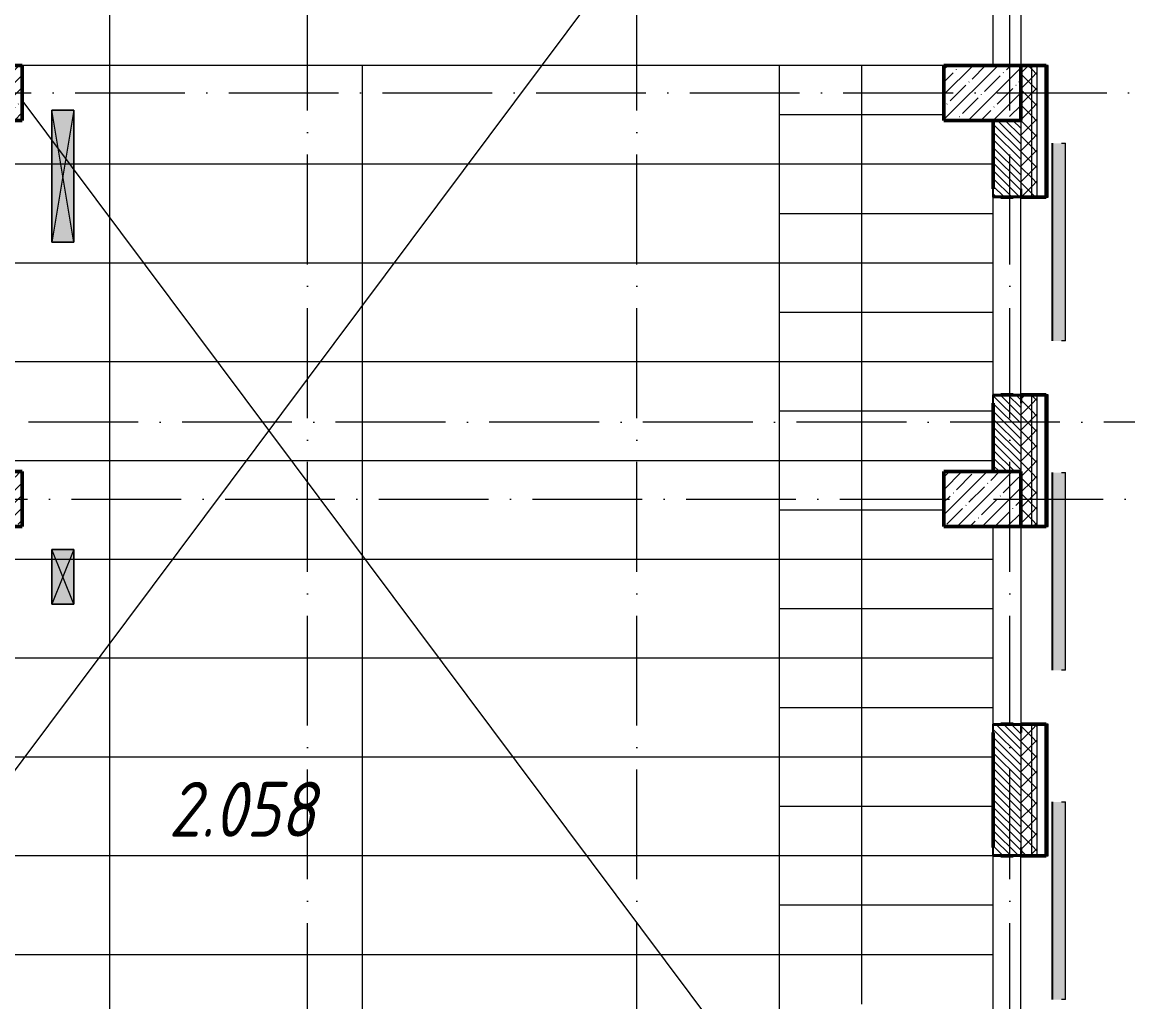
# Model space of a CAD drawing. Header units: millimetres. Extents: x -537608 to 253996, y -217170 to 186033.
# Drawn here: x -170198 to -160122, y -38537 to -29612 of the extents above; entities that cross this region are included whole.
import ezdxf

# ---------------------------------------------------------------- set-up
doc = ezdxf.new("R2010")
doc.units = ezdxf.units.MM
doc.linetypes.add('50_200_ШТРИХ_1Т_ш5_п1_п1_', pattern=[1400, 1000, -200, 0, -200])
for name, color, linetype, lineweight in [('A-DETL-____-OTLN-4', 7, 'Continuous', 18), ('A-DETL-GENF-OTLN', 7, 'Continuous', 9), ('A-GENM-____-MCUT', 7, 'Continuous', 25), ('A-GENM-____-OTLN-1', 7, 'Continuous', 25), ('A-GLAZ-____-OTLN', 7, 'Continuous', 9), ('A-WALL-____-MCUT-2', 7, 'Continuous', 50), ('A-WALL-____-MCUT-3', 7, 'Continuous', 9), ('A-WALL-____-OTLN', 7, 'Continuous', 9), ('A-WALL-____-PATT-1', 7, 'Continuous', 9), ('A-WALL-FNSH-MCUT-1', 7, 'Continuous', 9), ('S-COLS-____-MCUT', 7, 'Continuous', 50), ('S-COLS-____-OTLN', 7, 'Continuous', 9), ('S-GRID-____-OTLN-1', 7, '50_200_ШТРИХ_1Т_ш5_п1_п1_', 9), ('S-STRS-____-OTLN-1', 7, 'Continuous', 9), ('Марки помещений', 7, 'Continuous', 9)]:
    doc.layers.add(name, color=color, linetype=linetype, lineweight=lineweight)
doc.layers.add('A-GLAZ-____-OTLN-1', color=7, linetype='Continuous', lineweight=9, true_color=0xc0c0c0)
doc.layers.add('G-____-____-SYMB-1', color=9, linetype='Continuous', lineweight=9, true_color=0x808080)
doc.styles.add('ISOCPEUR_I_3', font='isocpeui.ttf', dxfattribs={"width": 0.85, "height": 2.2})
pattern_1 = [(45, (-184647.67, -56738.29), (-70.71068, 70.71068), []), (135, (-184647.67, -56738.29), (-70.71068, -70.71068), [])]
pattern_2 = [(135, (-184647.673, -56738.29), (-35.35534, -35.35534), [])]

# ---------------------------------------------------------------- blocks, each defined once
blk = doc.blocks.new('BSC_Колонна _Прямоугольная - 500х700-V5-АР1_План отверстий 2 этажа в осях 1-64_А-ГГ')
at = {"layer": 'S-COLS-____-OTLN'}
h = blk.add_hatch(dxfattribs=at)
h.set_pattern_fill('FP_31', color=256, style=0, pattern_type=2)
h.set_pattern_definition([(315, (-22781.04, 14100), (114.0493, 114.0493), []), (315, (-22781.04, 13985.95), (114.0493, 114.0493), [201.613, -40.323, 3.353, -36.97])])
h.paths.add_polyline_path([(-250, 350), (-250, -350), (250, -350), (250, 350)], flags=0)
at = {"layer": 'S-COLS-____-MCUT'}
for p, q in [((250, 350), (-250, 350)), ((-250, 350), (-250, -350)), ((250, -350), (250, 350)), ((-250, -350), (250, -350))]:
    blk.add_line(p, q, dxfattribs=at)
blk = doc.blocks.new('BSC_Колонна _Прямоугольная - 500х700-V6-АР1_План отверстий 2 этажа в осях 1-64_А-ГГ')
at = {"layer": 'S-COLS-____-OTLN'}
h = blk.add_hatch(dxfattribs=at)
h.set_pattern_fill('FP_32', color=256, style=0, pattern_type=2)
h.set_pattern_definition([(315, (-26481.04, 14100), (114.04925, 114.04925), []), (315, (-26481.04, 13985.95), (114.04925, 114.04925), [201.613, -40.323, 3.353, -36.97])])
h.paths.add_polyline_path([(-250, 350), (-250, -350), (250, -350), (250, 350)], flags=0)
at = {"layer": 'S-COLS-____-MCUT'}
for p, q in [((250, 350), (-250, 350)), ((-250, 350), (-250, -350)), ((250, -350), (250, 350)), ((-250, -350), (250, -350))]:
    blk.add_line(p, q, dxfattribs=at)
blk = doc.blocks.new('BSC_Колонна _Прямоугольная - 500х700-V107-АР1_План отверстий 2 этажа в осях 1-64_А-ГГ')
at = {"layer": 'S-COLS-____-OTLN'}
h = blk.add_hatch(dxfattribs=at)
h.set_pattern_fill('FP_136', color=256, style=0, pattern_type=2)
h.set_pattern_definition([(315, (-22781.04, 23200), (114.04925, 114.04925), []), (315, (-22781.04, 23085.95), (114.04925, 114.04925), [201.613, -40.323, 3.353, -36.97])])
h.paths.add_polyline_path([(-250, 350), (-250, -350), (250, -350), (250, 350)], flags=0)
at = {"layer": 'S-COLS-____-MCUT'}
for p, q in [((250, 350), (-250, 350)), ((-250, 350), (-250, -350)), ((250, -350), (250, 350)), ((-250, -350), (250, -350))]:
    blk.add_line(p, q, dxfattribs=at)
blk = doc.blocks.new('BSC_Колонна _Прямоугольная - 500х700-V108-АР1_План отверстий 2 этажа в осях 1-64_А-ГГ')
at = {"layer": 'S-COLS-____-OTLN'}
h = blk.add_hatch(dxfattribs=at)
h.set_pattern_fill('FP_137', color=256, style=0, pattern_type=2)
h.set_pattern_definition([(315, (-26481.04, 23200), (114.04925, 114.04925), []), (315, (-26481.04, 23085.95), (114.04925, 114.04925), [201.613, -40.323, 3.353, -36.97])])
h.paths.add_polyline_path([(-250, 350), (-250, -350), (250, -350), (250, 350)], flags=0)
at = {"layer": 'S-COLS-____-MCUT'}
for p, q in [((250, 350), (-250, 350)), ((-250, 350), (-250, -350)), ((250, -350), (250, 350)), ((-250, -350), (250, -350))]:
    blk.add_line(p, q, dxfattribs=at)
blk = doc.blocks.new('Фахверк_СКБ_Уголок - 250_2700-27497298-АР1_План отверстий 2 этажа в осях 1-64_А-ГГ')
at = {"layer": 'A-GENM-____-MCUT'}
for p, q in [((200, 181), (125, 181)), ((125, 181), (125, 106)), ((125, 106), (131, 106)), ((131, 106), (131, 175)), ((131, 175), (200, 175)), ((200, 175), (200, 181)), ((131, -6), (125, -6)), ((125, -6), (125, -81)), ((125, -81), (200, -81)), ((131, -75), (131, -6)), ((200, -75), (131, -75)), ((200, -81), (200, -75))]:
    blk.add_line(p, q, dxfattribs=at)
blk = doc.blocks.new('Отлив_СКБ - Отлив витража_120_НВФ-V194-АР1_План отверстий 2 этажа в осях 1-64_А-ГГ')
at = {"layer": 'A-GLAZ-____-OTLN-1'}
for points in [[(1800, -2), (1800, 0), (0, 0), (0, -2), (1544, -2)], [(1544, -120), (1800, -120), (1800, -2), (0, -2), (0, -120)]]:
    blk.add_hatch(color=256, dxfattribs=at).paths.add_polyline_path(points, flags=0)
at = {"layer": 'A-GLAZ-____-OTLN'}
for p, q in [((0, 0), (1800, 0)), ((1800, -2), (0, -2)), ((0, -120), (0, -83)), ((1800, -83), (1800, -120)), ((0, -120), (1800, -120))]:
    blk.add_line(p, q, dxfattribs=at)
blk = doc.blocks.new('AR_Отверстие прямоугольное _в стене_ - AR_Отверстие прямоугольное _в стене__ОВ-36896535-АР1_План отверстий 2 этажа в осях 1-64_А-ГГ')
at = {"layer": 'A-GLAZ-____-OTLN'}
blk.add_hatch(color=256, dxfattribs=at).paths.add_polyline_path([(600, -100), (600, 100), (-600, 100), (-600, -100)], flags=0)
at = {"layer": 'A-DETL-GENF-OTLN'}
for p, q in [((-600, -100), (-600, 100)), ((-600, 100), (600, 100)), ((600, 100), (-600, -100)), ((-600, 100), (600, -100)), ((600, 100), (-600, 100)), ((-600, 100), (-600, -100)), ((600, 100), (600, -100)), ((600, -100), (600, 100)), ((600, -100), (-600, -100)), ((-600, -100), (600, -100))]:
    blk.add_line(p, q, dxfattribs=at)
blk = doc.blocks.new('AR_Отверстие прямоугольное _в стене__БезПР - AR_Отверстие прямоугольное _в стене__БезПР-36789146-АР1_План отверстий 2 этажа в осях 1-64_А-ГГ')
at = {"layer": 'A-GLAZ-____-OTLN'}
blk.add_hatch(color=256, dxfattribs=at).paths.add_polyline_path([(250, -100), (250, 100), (-250, 100), (-250, -100)], flags=0)
at = {"layer": 'A-DETL-GENF-OTLN'}
for p, q in [((-250, -100), (-250, 100)), ((-250, 100), (250, 100)), ((250, 100), (-250, -100)), ((-250, 100), (250, -100)), ((250, 100), (-250, 100)), ((-250, 100), (-250, -100)), ((250, 100), (250, -100)), ((250, -100), (250, 100)), ((250, -100), (-250, -100)), ((-250, -100), (250, -100))]:
    blk.add_line(p, q, dxfattribs=at)
at = {"layer": 'A-GLAZ-____-OTLN'}
blk.add_line((250, 100), (-250, 100), dxfattribs=at)

msp = doc.modelspace()

# ---------------------------------------------------------------- hatches: boundary and pattern name
at = {"layer": 'A-WALL-____-PATT-1'}
h = msp.add_hatch(dxfattribs=at)
h.set_pattern_fill('FP_1', color=256, style=0, pattern_type=2)
h.set_pattern_definition(pattern_1)
h.paths.add_polyline_path([(-160947.6725, -47207.2474), (-160947.6725, -45007.2474), (-160997.6725, -45007.2474), (-160997.6725, -47207.2474)], flags=0)
h.paths.add_polyline_path([(-160997.6725, -43207.2474), (-160947.6725, -43207.2474), (-160947.6725, -42007.2474), (-160997.6725, -42007.2474), (-160997.6725, -42242.4769)], flags=0)
h.paths.add_polyline_path([(-160997.6725, -40207.2474), (-160947.6725, -40207.2474), (-160947.6725, -39007.2474), (-160997.6725, -39007.2474)], flags=0)
h.paths.add_polyline_path([(-160947.6725, -37207.2474), (-160947.6725, -36007.2474), (-160997.6725, -36007.2474), (-160997.6725, -37207.2474)], flags=0)
h.paths.add_polyline_path([(-160947.6725, -34207.2474), (-160947.6725, -33007.2474), (-160997.6725, -33007.2474), (-160997.6725, -34207.2474)], flags=0)
h.paths.add_polyline_path([(-160947.6725, -31207.2474), (-160947.6725, -30007.2474), (-160997.6725, -30007.2474), (-160997.6725, -31207.2474)], flags=0)
h.paths.add_polyline_path([(-160947.6725, -28207.2474), (-160947.6725, -27007.2474), (-160997.6725, -27007.2474), (-160997.6725, -28207.2474)], flags=0)
h.paths.add_polyline_path([(-160947.6725, -25207.2474), (-160947.6725, -24007.2474), (-160997.6725, -24007.2474), (-160997.6725, -25207.2474)], flags=0)
h.paths.add_polyline_path([(-160947.6725, -22207.2474), (-160947.6725, -21007.2474), (-160997.6725, -21007.2474), (-160997.6725, -22207.2474)], flags=0)
h.paths.add_polyline_path([(-160947.6725, -19207.2474), (-160947.6725, -18007.2474), (-160997.6725, -18007.2474), (-160997.6725, -19207.2474)], flags=0)
h.paths.add_polyline_path([(-160947.6725, -16207.2474), (-160947.6725, -14957.2474), (-160997.6725, -14957.2474), (-160997.6725, -16207.2474)], flags=0)
h.paths.add_polyline_path([(-160947.6725, -13157.2474), (-160947.6725, -8907.2474), (-160997.6725, -8907.2474), (-160997.6725, -13157.2474)], flags=0)
h = msp.add_hatch(dxfattribs=at)
h.set_pattern_fill('FP_1', color=256, style=0, pattern_type=2)
h.set_pattern_definition(pattern_1)
h.paths.add_polyline_path([(-160997.6725, -47207.2474), (-160997.6725, -45007.2474), (-161091.6725, -45007.2474), (-161091.6725, -45082.2474), (-161097.6725, -45082.2474), (-161097.6725, -47207.2474)], flags=0)
h.paths.add_polyline_path([(-161091.6725, -43207.2474), (-160997.6725, -43207.2474), (-160997.6725, -42007.2474), (-161091.6725, -42007.2474), (-161091.6725, -42082.2474), (-161097.6725, -42082.2474), (-161097.6725, -43132.2474), (-161091.6725, -43132.2474), (-161091.6725, -43201.2474)], flags=0)
h.paths.add_polyline_path([(-160997.6725, -40207.2474), (-160997.6725, -39007.2474), (-161097.6725, -39007.2474), (-161097.6725, -40132.2474), (-161091.6725, -40132.2474), (-161091.6725, -40207.2474)], flags=0)
h.paths.add_polyline_path([(-160997.6725, -37207.2474), (-160997.6725, -36007.2474), (-161091.6725, -36007.2474), (-161091.6725, -36082.2474), (-161097.6725, -36082.2474), (-161097.6725, -37132.2474), (-161091.6725, -37132.2474), (-161091.6725, -37207.2474)], flags=0)
h.paths.add_polyline_path([(-161097.6725, -34207.2474), (-160997.6725, -34207.2474), (-160997.6725, -33007.2474), (-161091.6725, -33007.2474), (-161091.6725, -33082.2474), (-161097.6725, -33082.2474), (-161097.6725, -33707.2474)], flags=0)
h.paths.add_polyline_path([(-161091.6725, -31207.2474), (-160997.6725, -31207.2474), (-160997.6725, -30007.2474), (-161097.6725, -30007.2474), (-161097.6725, -31132.2474), (-161091.6725, -31132.2474), (-161091.6725, -31201.2474)], flags=0)
h.paths.add_polyline_path([(-160997.6725, -28207.2474), (-160997.6725, -27007.2474), (-161091.6725, -27007.2474), (-161091.6725, -27082.2474), (-161097.6725, -27082.2474), (-161097.6725, -28132.2474), (-161091.6725, -28132.2474), (-161091.6725, -28207.2474)], flags=0)
h.paths.add_polyline_path([(-160997.6725, -25207.2474), (-160997.6725, -24007.2474), (-161097.6725, -24007.2474), (-161097.6725, -25132.2474), (-161091.6725, -25132.2474), (-161091.6725, -25207.2474)], flags=0)
h.paths.add_polyline_path([(-161091.6725, -22207.2474), (-160997.6725, -22207.2474), (-160997.6725, -21007.2474), (-161091.6725, -21007.2474), (-161091.6725, -21082.2474), (-161097.6725, -21082.2474), (-161097.6725, -22132.2474), (-161091.6725, -22132.2474), (-161091.6725, -22201.2474)], flags=0)
h.paths.add_polyline_path([(-161091.6725, -19207.2474), (-160997.6725, -19207.2474), (-160997.6725, -18007.2474), (-161097.6725, -18007.2474), (-161097.6725, -19132.2474), (-161091.6725, -19132.2474), (-161091.6725, -19201.2474)], flags=0)
h.paths.add_polyline_path([(-160997.6725, -16207.2474), (-160997.6725, -14957.2474), (-161091.6725, -14957.2474), (-161091.6725, -15032.2474), (-161097.6725, -15032.2474), (-161097.6725, -16132.2474), (-161091.6725, -16132.2474), (-161091.6725, -16207.2474)], flags=0)
h.paths.add_polyline_path([(-160997.6725, -13157.2474), (-160997.6725, -9007.2474), (-161097.6725, -9007.2474), (-161097.6725, -13157.2474)], flags=0)
h = msp.add_hatch(dxfattribs=at)
h.set_pattern_fill('FP_3', color=256, style=0, pattern_type=2)
h.set_pattern_definition([(45, (-184647.67, -56738.29), (-85.5366, 85.5366), []), (45, (-184590.65, -56738.29), (-85.5366, 85.5366), [])])
h.paths.add_polyline_path([(-160847.6725, -47017.2474), (-160847.6725, -45007.2474), (-160867.6725, -45007.2474), (-160867.6725, -47017.2474)], flags=0)
h.paths.add_polyline_path([(-160847.6725, -43207.2474), (-160847.6725, -42007.2474), (-160867.6725, -42007.2474), (-160867.6725, -43207.2474)], flags=0)
h.paths.add_polyline_path([(-160847.6725, -40207.2474), (-160847.6725, -39007.2474), (-160867.6725, -39007.2474), (-160867.6725, -40207.2474)], flags=0)
h.paths.add_polyline_path([(-160847.6725, -37207.2474), (-160847.6725, -36007.2474), (-160867.6725, -36007.2474), (-160867.6725, -37207.2474)], flags=0)
h.paths.add_polyline_path([(-160847.6725, -34207.2474), (-160847.6725, -33007.2474), (-160867.6725, -33007.2474), (-160867.6725, -34207.2474)], flags=0)
h.paths.add_polyline_path([(-160847.6725, -31207.2474), (-160847.6725, -30007.2474), (-160867.6725, -30007.2474), (-160867.6725, -31207.2474)], flags=0)
h.paths.add_polyline_path([(-160847.6725, -28207.2474), (-160847.6725, -27007.2474), (-160867.6725, -27007.2474), (-160867.6725, -28207.2474)], flags=0)
h.paths.add_polyline_path([(-160847.6725, -25207.2474), (-160847.6725, -24007.2474), (-160867.6725, -24007.2474), (-160867.6725, -25207.2474)], flags=0)
h.paths.add_polyline_path([(-160867.6725, -22207.2474), (-160847.6725, -22207.2474), (-160847.6725, -21007.2474), (-160867.6725, -21007.2474), (-160867.6725, -21602.621)], flags=0)
h.paths.add_polyline_path([(-160847.6725, -19207.2474), (-160847.6725, -18007.2474), (-160867.6725, -18007.2474), (-160867.6725, -19207.2474)], flags=0)
h.paths.add_polyline_path([(-160847.6725, -16207.2474), (-160847.6725, -15187.2474), (-160867.6725, -15187.2474), (-160867.6725, -16207.2474)], flags=0)
h = msp.add_hatch(dxfattribs=at)
h.set_pattern_fill('FP_6', color=256, style=0, pattern_type=2)
h.set_pattern_definition(pattern_2)
h.paths.add_polyline_path([(-161097.6725, -33707.2474), (-161097.6725, -33013.2474), (-161166.6725, -33013.2474), (-161166.6725, -33007.2474), (-161278.6725, -33007.2474), (-161278.6725, -33013.2474), (-161347.6725, -33013.2474), (-161347.6725, -33707.2474)], flags=0)
h.paths.add_polyline_path([(-161166.6725, -31207.2474), (-161166.6725, -31201.2474), (-161097.6725, -31201.2474), (-161097.6725, -30507.2474), (-161347.6725, -30507.2474), (-161347.6725, -31201.2474), (-161278.6725, -31201.2474), (-161278.6725, -31207.2474)], flags=0)
h = msp.add_hatch(dxfattribs=at)
h.set_pattern_fill('FP_6', color=256, style=0, pattern_type=2)
h.set_pattern_definition(pattern_2)
h.paths.add_polyline_path([(-161166.6725, -37207.2474), (-161166.6725, -37201.2474), (-161097.6725, -37201.2474), (-161097.6725, -36013.2474), (-161166.6725, -36013.2474), (-161166.6725, -36007.2474), (-161278.6725, -36007.2474), (-161278.6725, -36013.2474), (-161347.6725, -36013.2474), (-161347.6725, -37201.2474), (-161278.6725, -37201.2474), (-161278.6725, -37207.2474)], flags=0)

# ---------------------------------------------------------------- linework, layer by layer
at = {"layer": 'A-DETL-____-OTLN-4'}
for p, q in [((-174547.6725, -42157.2474), (-161347.6725, -24507.2474)), ((-161347.6725, -42157.2474), (-170197.6725, -30323.7247))]:
    msp.add_line(p, q, dxfattribs=at)
at = {"layer": 'A-WALL-____-MCUT-2'}
for p, q in [((-160867.6725, -30007.2474), (-161097.6725, -30007.2474)), ((-160867.6725, -31207.2474), (-160867.6725, -30007.2474)), ((-161347.6725, -30507.2474), (-161347.6725, -31132.2474)), ((-161278.6725, -31207.2474), (-161166.6725, -31207.2474)), ((-161091.6725, -31207.2474), (-160867.6725, -31207.2474)), ((-161166.6725, -33007.2474), (-161278.6725, -33007.2474)), ((-160867.6725, -33007.2474), (-161091.6725, -33007.2474)), ((-160867.6725, -34207.2474), (-160867.6725, -33007.2474)), ((-161347.6725, -33082.2474), (-161347.6725, -33707.2474)), ((-161097.6725, -34207.2474), (-160867.6725, -34207.2474)), ((-161166.6725, -36007.2474), (-161278.6725, -36007.2474)), ((-160867.6725, -36007.2474), (-161091.6725, -36007.2474)), ((-160867.6725, -37207.2474), (-160867.6725, -36007.2474)), ((-161347.6725, -36082.2474), (-161347.6725, -37132.2474)), ((-161278.6725, -37207.2474), (-161166.6725, -37207.2474)), ((-161091.6725, -37207.2474), (-160867.6725, -37207.2474))]:
    msp.add_line(p, q, dxfattribs=at)
at = {"layer": 'A-WALL-____-MCUT-3'}
for p, q in [((-160997.6725, -31207.2474), (-160997.6725, -30007.2474)), ((-160947.6725, -31207.2474), (-160947.6725, -30007.2474)), ((-161097.6725, -30507.2474), (-161097.6725, -31132.2474)), ((-160997.6725, -34207.2474), (-160997.6725, -33007.2474)), ((-160947.6725, -34207.2474), (-160947.6725, -33007.2474)), ((-161097.6725, -33082.2474), (-161097.6725, -33707.2474)), ((-160997.6725, -37207.2474), (-160997.6725, -36007.2474)), ((-160947.6725, -37207.2474), (-160947.6725, -36007.2474)), ((-161097.6725, -36082.2474), (-161097.6725, -37132.2474))]:
    msp.add_line(p, q, dxfattribs=at)
at = {"layer": 'A-WALL-____-OTLN'}
for p, q in [((-161347.6725, -30007.2474), (-161347.6725, -28207.2474)), ((-161097.6725, -28207.2474), (-161097.6725, -30007.2474)), ((-161347.6725, -33007.2474), (-161347.6725, -31207.2474)), ((-161097.6725, -33007.2474), (-161097.6725, -31207.2474)), ((-161347.6725, -36007.2474), (-161347.6725, -34207.2474)), ((-161097.6725, -34207.2474), (-161097.6725, -34207.2474)), ((-161097.6725, -34207.2474), (-161097.6725, -36007.2474)), ((-161347.6725, -39007.2474), (-161347.6725, -37207.2474)), ((-161097.6725, -39007.2474), (-161097.6725, -37207.2474))]:
    msp.add_line(p, q, dxfattribs=at)
at = {"layer": 'A-WALL-FNSH-MCUT-1'}
for p, q in [((-160847.6725, -30007.2474), (-160867.6725, -30007.2474)), ((-160847.6725, -31207.2474), (-160847.6725, -30007.2474)), ((-160867.6725, -31207.2474), (-160847.6725, -31207.2474)), ((-160847.6725, -33007.2474), (-160867.6725, -33007.2474)), ((-160847.6725, -34207.2474), (-160847.6725, -33007.2474)), ((-160867.6725, -34207.2474), (-160847.6725, -34207.2474)), ((-160847.6725, -36007.2474), (-160867.6725, -36007.2474)), ((-160847.6725, -37207.2474), (-160847.6725, -36007.2474)), ((-160867.6725, -37207.2474), (-160847.6725, -37207.2474))]:
    msp.add_line(p, q, dxfattribs=at)
at = {"layer": 'G-____-____-SYMB-1'}
msp.add_line((-169401.4015, -6691.3297), (-169401.4015, -61447.5727), dxfattribs=at)
at = {"layer": 'S-GRID-____-OTLN-1'}
for p, q in [((-167597.6725, -61220.8957), (-167597.6725, -6857.3298)), ((-164597.6725, -61220.8957), (-164597.6725, -6857.3298)), ((-161197.6725, -61220.8957), (-161197.6725, -6857.3298)), ((-189316.4427, -30257.2474), (-157939.9334, -30257.2474)), ((-157939.9334, -33257.2474), (-189316.4427, -33257.2474)), ((-176747.6725, -33957.2474), (-157939.9334, -33957.2474))]:
    msp.add_line(p, q, dxfattribs=at)
at = {"layer": 'S-STRS-____-OTLN-1'}
for p, q in [((-163297.6725, -30007.2474), (-170197.6725, -30007.2474)), ((-163297.6725, -30007.2474), (-170197.6725, -30007.2474)), ((-167097.6725, -30007.2474), (-167097.6725, -30907.2474)), ((-161797.6725, -30007.2474), (-163297.6725, -30007.2474)), ((-161797.6725, -30007.2474), (-163297.6725, -30007.2474)), ((-163297.6725, -30007.2474), (-163297.6725, -30907.2474)), ((-162547.6725, -30007.2474), (-162547.6725, -30457.2474)), ((-163297.6725, -30457.2474), (-163297.6725, -30907.2474)), ((-161797.6725, -30457.2474), (-163297.6725, -30457.2474)), ((-161797.6725, -30457.2474), (-163297.6725, -30457.2474)), ((-162547.6725, -30457.2474), (-162547.6725, -30907.2474)), ((-163297.6725, -30907.2474), (-170897.6725, -30907.2474)), ((-163297.6725, -30907.2474), (-170897.6725, -30907.2474)), ((-167097.6725, -30907.2474), (-167097.6725, -31807.2474)), ((-161347.6725, -30907.2474), (-163297.6725, -30907.2474)), ((-161347.6725, -30907.2474), (-163297.6725, -30907.2474)), ((-163297.6725, -30907.2474), (-163297.6725, -31807.2474)), ((-162547.6725, -30907.2474), (-162547.6725, -31357.2474)), ((-163297.6725, -31357.2474), (-163297.6725, -31807.2474)), ((-161347.6725, -31357.2474), (-163297.6725, -31357.2474)), ((-161347.6725, -31357.2474), (-163297.6725, -31357.2474)), ((-162547.6725, -31357.2474), (-162547.6725, -31807.2474)), ((-163297.6725, -31807.2474), (-170897.6725, -31807.2474)), ((-163297.6725, -31807.2474), (-170897.6725, -31807.2474)), ((-167097.6725, -31807.2474), (-167097.6725, -32707.2474)), ((-161347.6725, -31807.2474), (-163297.6725, -31807.2474)), ((-161347.6725, -31807.2474), (-163297.6725, -31807.2474)), ((-163297.6725, -31807.2474), (-163297.6725, -32707.2474)), ((-162547.6725, -31807.2474), (-162547.6725, -32257.2474)), ((-163297.6725, -32257.2474), (-163297.6725, -32707.2474)), ((-161347.6725, -32257.2474), (-163297.6725, -32257.2474)), ((-161347.6725, -32257.2474), (-163297.6725, -32257.2474)), ((-162547.6725, -32257.2474), (-162547.6725, -32707.2474)), ((-163297.6725, -32707.2474), (-170897.6725, -32707.2474)), ((-163297.6725, -32707.2474), (-170897.6725, -32707.2474)), ((-167097.6725, -32707.2474), (-167097.6725, -33607.2474)), ((-161347.6725, -32707.2474), (-163297.6725, -32707.2474)), ((-161347.6725, -32707.2474), (-163297.6725, -32707.2474)), ((-163297.6725, -32707.2474), (-163297.6725, -33607.2474)), ((-162547.6725, -32707.2474), (-162547.6725, -33157.2474)), ((-163297.6725, -33157.2474), (-163297.6725, -33607.2474)), ((-161347.6725, -33157.2474), (-163297.6725, -33157.2474)), ((-161347.6725, -33157.2474), (-163297.6725, -33157.2474)), ((-162547.6725, -33157.2474), (-162547.6725, -33607.2474)), ((-163297.6725, -33607.2474), (-170897.6725, -33607.2474)), ((-163297.6725, -33607.2474), (-170897.6725, -33607.2474)), ((-167097.6725, -33607.2474), (-167097.6725, -34507.2474)), ((-161347.6725, -33607.2474), (-163297.6725, -33607.2474)), ((-161347.6725, -33607.2474), (-163297.6725, -33607.2474)), ((-163297.6725, -33607.2474), (-163297.6725, -34507.2474)), ((-162547.6725, -33607.2474), (-162547.6725, -34057.2474)), ((-163297.6725, -34057.2474), (-163297.6725, -34507.2474)), ((-161797.6725, -34057.2474), (-163297.6725, -34057.2474)), ((-161797.6725, -34057.2474), (-163297.6725, -34057.2474)), ((-162547.6725, -34057.2474), (-162547.6725, -34507.2474)), ((-163297.6725, -34507.2474), (-170897.6725, -34507.2474)), ((-163297.6725, -34507.2474), (-170897.6725, -34507.2474)), ((-167097.6725, -34507.2474), (-167097.6725, -35407.2474)), ((-161347.6725, -34507.2474), (-163297.6725, -34507.2474)), ((-161347.6725, -34507.2474), (-163297.6725, -34507.2474)), ((-163297.6725, -34507.2474), (-163297.6725, -35407.2474)), ((-162547.6725, -34507.2474), (-162547.6725, -34957.2474)), ((-163297.6725, -34957.2474), (-163297.6725, -35407.2474)), ((-161347.6725, -34957.2474), (-163297.6725, -34957.2474)), ((-161347.6725, -34957.2474), (-163297.6725, -34957.2474)), ((-162547.6725, -34957.2474), (-162547.6725, -35407.2474)), ((-163297.6725, -35407.2474), (-170897.6725, -35407.2474)), ((-163297.6725, -35407.2474), (-170897.6725, -35407.2474)), ((-167097.6725, -35407.2474), (-167097.6725, -36307.2474)), ((-161347.6725, -35407.2474), (-163297.6725, -35407.2474)), ((-161347.6725, -35407.2474), (-163297.6725, -35407.2474)), ((-163297.6725, -35407.2474), (-163297.6725, -36307.2474)), ((-162547.6725, -35407.2474), (-162547.6725, -35857.2474)), ((-163297.6725, -35857.2474), (-163297.6725, -36307.2474)), ((-161347.6725, -35857.2474), (-163297.6725, -35857.2474)), ((-161347.6725, -35857.2474), (-163297.6725, -35857.2474)), ((-162547.6725, -35857.2474), (-162547.6725, -36307.2474)), ((-163297.6725, -36307.2474), (-170897.6725, -36307.2474)), ((-163297.6725, -36307.2474), (-170897.6725, -36307.2474)), ((-167097.6725, -36307.2474), (-167097.6725, -37207.2474)), ((-161347.6725, -36307.2474), (-163297.6725, -36307.2474)), ((-161347.6725, -36307.2474), (-163297.6725, -36307.2474)), ((-163297.6725, -36307.2474), (-163297.6725, -37207.2474)), ((-162547.6725, -36307.2474), (-162547.6725, -36757.2474)), ((-163297.6725, -36757.2474), (-163297.6725, -37207.2474)), ((-161347.6725, -36757.2474), (-163297.6725, -36757.2474)), ((-161347.6725, -36757.2474), (-163297.6725, -36757.2474)), ((-162547.6725, -36757.2474), (-162547.6725, -37207.2474)), ((-163297.6725, -37207.2474), (-170897.6725, -37207.2474)), ((-163297.6725, -37207.2474), (-170897.6725, -37207.2474)), ((-167097.6725, -37207.2474), (-167097.6725, -38107.2474)), ((-161353.6725, -37207.2474), (-163297.6725, -37207.2474)), ((-161353.6725, -37207.2474), (-163297.6725, -37207.2474)), ((-163297.6725, -37207.2474), (-163297.6725, -38107.2474)), ((-162547.6725, -37207.2474), (-162547.6725, -37657.2474)), ((-163297.6725, -37657.2474), (-163297.6725, -38107.2474)), ((-161347.6725, -37657.2474), (-163297.6725, -37657.2474)), ((-161347.6725, -37657.2474), (-163297.6725, -37657.2474)), ((-162547.6725, -37657.2474), (-162547.6725, -38107.2474)), ((-163297.6725, -38107.2474), (-170897.6725, -38107.2474)), ((-163297.6725, -38107.2474), (-170897.6725, -38107.2474)), ((-167097.6725, -38107.2474), (-167097.6725, -39007.2474)), ((-161347.6725, -38107.2474), (-163297.6725, -38107.2474)), ((-161347.6725, -38107.2474), (-163297.6725, -38107.2474)), ((-163297.6725, -38107.2474), (-163297.6725, -39007.2474)), ((-162547.6725, -38107.2474), (-162547.6725, -38557.2474))]:
    msp.add_line(p, q, dxfattribs=at)

# ---------------------------------------------------------------- block references
at = {"layer": 'A-GENM-____-OTLN-1'}
for p, rotation in [((-161172.6725, -31332.2474), 89.99999999999991), ((-161272.6725, -32882.2474), 269.9999999999999), ((-161272.6725, -35882.2474), 269.9999999999999), ((-161172.6725, -37332.2474), 89.99999999999991)]:
    msp.add_blockref('Фахверк_СКБ_Уголок - 250_2700-27497298-АР1_План отверстий 2 этажа в осях 1-64_А-ГГ', p, dxfattribs=dict(at, rotation=rotation))
at = {"layer": 'A-GLAZ-____-OTLN'}
for name, p, rotation in [('AR_Отверстие прямоугольное _в стене_ - AR_Отверстие прямоугольное _в стене__ОВ-36896535-АР1_План отверстий 2 этажа в осях 1-64_А-ГГ', (-169827.1575, -31015.6377), 270.0000000000007), ('Отлив_СКБ - Отлив витража_120_НВФ-V194-АР1_План отверстий 2 этажа в осях 1-64_А-ГГ', (-160810.1575, -32515.6377), 90), ('Отлив_СКБ - Отлив витража_120_НВФ-V194-АР1_План отверстий 2 этажа в осях 1-64_А-ГГ', (-160810.1575, -35515.6377), 90), ('AR_Отверстие прямоугольное _в стене__БезПР - AR_Отверстие прямоугольное _в стене__БезПР-36789146-АР1_План отверстий 2 этажа в осях 1-64_А-ГГ', (-169827.1575, -34665.6377), 270.0000000000007), ('Отлив_СКБ - Отлив витража_120_НВФ-V194-АР1_План отверстий 2 этажа в осях 1-64_А-ГГ', (-160810.1575, -38515.6377), 90)]:
    msp.add_blockref(name, p, dxfattribs=dict(at, rotation=rotation))
at = {"layer": 'S-COLS-____-OTLN', "rotation": 89.9999999999999}
for name, p in [('BSC_Колонна _Прямоугольная - 500х700-V6-АР1_План отверстий 2 этажа в осях 1-64_А-ГГ', (-170547.6725, -30257.2474)), ('BSC_Колонна _Прямоугольная - 500х700-V108-АР1_План отверстий 2 этажа в осях 1-64_А-ГГ', (-161447.6725, -30257.2474)), ('BSC_Колонна _Прямоугольная - 500х700-V5-АР1_План отверстий 2 этажа в осях 1-64_А-ГГ', (-170547.6725, -33957.2474)), ('BSC_Колонна _Прямоугольная - 500х700-V107-АР1_План отверстий 2 этажа в осях 1-64_А-ГГ', (-161447.6725, -33957.2474))]:
    msp.add_blockref(name, p, dxfattribs=at)

# ---------------------------------------------------------------- texts
at = {"layer": 'Марки помещений', "insert": (-168863.5211, -36532.7257), "char_height": 500, "width": 785.65375, "attachment_point": 1, "style": 'ISOCPEUR_I_3'}
msp.add_mtext('2.058', dxfattribs=at)

doc.saveas('drawing.dxf')
